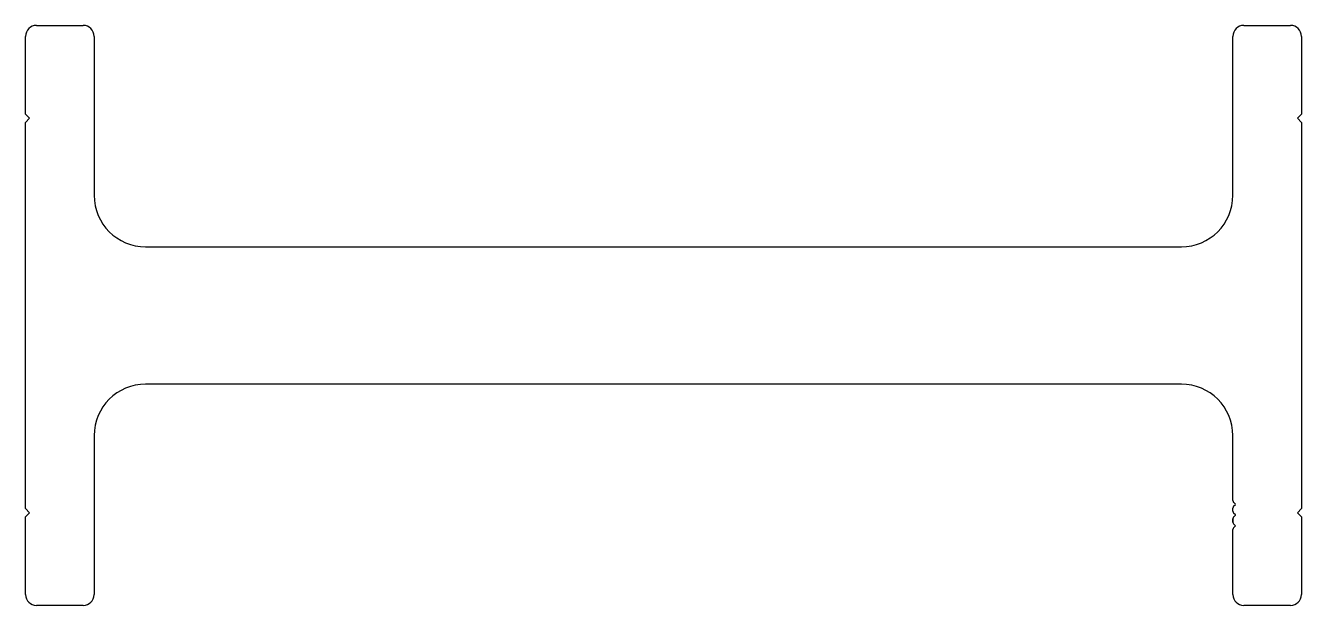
# Model space of a CAD drawing. Extents: x -62 to 56, y 1 to 55.
import ezdxf

# ---------------------------------------------------------------- set-up
doc = ezdxf.new("R2010")
doc.units = 0
doc.layers.add('1', color=7, linetype='CONTINUOUS')

msp = doc.modelspace()

# ---------------------------------------------------------------- linework, layer by layer
at = {"layer": '1', "color": 7, "linetype": 'CONTINUOUS'}
for p, q in [((-60.57, 55.14), (-56.26, 55.14)), ((51.08, 55.14), (55.39, 55.14)), ((-61.59, 46.94), (-61.59, 54.13)), ((-55.24, 54.13), (-55.24, 39.43)), ((50.06, 39.43), (50.06, 54.13)), ((56.41, 54.13), (56.41, 46.94)), ((-61.21, 46.56), (-61.59, 46.94)), ((-61.59, 46.18), (-61.21, 46.56)), ((-61.59, 10.45), (-61.59, 46.18)), ((56.41, 46.94), (56.03, 46.56)), ((56.03, 46.56), (56.41, 46.18)), ((56.41, 46.18), (56.41, 10.45)), ((-50.48, 34.66), (45.3, 34.66)), ((45.3, 21.96), (-50.48, 21.96)), ((-55.24, 17.2), (-55.24, 2.5)), ((50.06, 11.2), (50.06, 17.2)), ((50.06, 17.2), (50.06, 17.2)), ((50.3, 10.86), (50.13, 11.03)), ((50.13, 10.67), (50.3, 10.84)), ((-61.21, 10.07), (-61.59, 10.45)), ((-61.59, 9.69), (-61.21, 10.07)), ((-61.59, 2.5), (-61.59, 9.69)), ((50.06, 10.2), (50.06, 10.5)), ((50.06, 9.2), (50.06, 9.5)), ((50.06, 9.5), (50.06, 9.2)), ((50.06, 9.2), (50.06, 9.5)), ((50.06, 9.5), (50.06, 9.2)), ((50.06, 9.2), (50.06, 9.5)), ((50.3, 9.86), (50.13, 10.03)), ((50.13, 9.67), (50.3, 9.84)), ((56.41, 10.45), (56.03, 10.07)), ((56.03, 10.07), (56.41, 9.69)), ((56.41, 9.69), (56.41, 2.5)), ((50.06, 2.5), (50.06, 8.5)), ((50.06, 8.5), (50.06, 8.5)), ((50.3, 8.86), (50.13, 9.03)), ((50.13, 8.67), (50.3, 8.84)), ((-56.26, 1.48), (-60.57, 1.48)), ((55.39, 1.48), (51.08, 1.48))]:
    msp.add_line(p, q, dxfattribs=at)
for centre, radius, start, end in [((-60.57, 54.13), 1.02, 90, 180), ((-56.26, 54.13), 1.02, 0, 90), ((51.08, 54.13), 1.02, 90, 180), ((55.39, 54.13), 1.02, 0, 90), ((-50.48, 39.43), 4.76, 180, 270), ((45.3, 39.43), 4.76, 270, 360), ((-50.48, 17.2), 4.76, 90, 180), ((45.3, 17.2), 4.76, 360, 90), ((50.31, 11.2), 0.25, 180, 225), ((50.31, 10.5), 0.25, 135, 180), ((50.3, 10.85), 0.008, 315, 45), ((50.31, 10.2), 0.25, 180, 225), ((50.31, 9.5), 0.25, 135, 180), ((50.3, 9.85), 0.008, 315, 45), ((50.31, 9.2), 0.25, 180, 225), ((50.31, 8.5), 0.25, 135, 180), ((50.3, 8.85), 0.008, 315, 45), ((-60.57, 2.5), 1.02, 180, 270), ((-56.26, 2.5), 1.02, 270, 360), ((51.08, 2.5), 1.02, 180, 270), ((55.39, 2.5), 1.02, 270, 360)]:
    msp.add_arc(centre, radius, start, end, dxfattribs=at)

doc.saveas('drawing.dxf')
